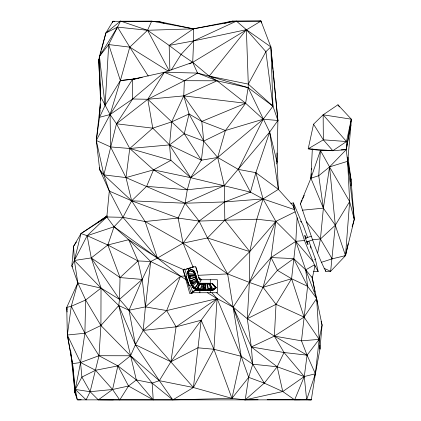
<?xml version="1.0" encoding="UTF-8"?>
<svg xmlns="http://www.w3.org/2000/svg" width="421" height="421" viewBox="0 0 421 421"><rect width="100%" height="100%" fill="white"/><g stroke="black" fill="none" stroke-linecap="round" stroke-linejoin="round"><path stroke-width="0.63" d="M350.977 185.914L350.988 179.362L347.988 157.201M100.382 103.813L96.293 140.477L103.855 174.883L109.302 191.066L106.818 216.968L87.152 235.707L91.268 257.92L101.029 288.101L100.914 325.512L99.003 355.719L90.115 391.709L86.1 399.855L75.306 389.441L72.57 363.66L67.344 335.027L66.734 307.419L77.811 282.886L74.364 260.483L73.586 246.28L81.006 233.571L106.96 215.999M76.417 242.017L73.586 246.28L71.833 265.961L77.811 282.886L85.668 300.01L84.879 333.237L80.543 362.523L81.895 377.074L90.115 391.709L98.309 399.855L172.842 399.887L231.934 398.355L245.206 399.855L248.679 377.348L252.747 364.207L251.332 346.957L247.285 318.723L249.385 282.402L249.769 251.611L256.831 219.204L263.057 198.938L255.868 172.673L269.661 132.068L277.897 120.48L270.845 46.905L260.983 21.05L232.145 21.187L193.365 28.844L147.534 30.27L117.517 27.112L105.866 33.017L99.44 56.361L98.751 60.629L100.508 99.919M290.874 203.338L293.426 202.911L294.763 209.926L293.111 205.758L278.37 189.366L277.055 162.09L277.897 120.48L273.029 70.654M204.869 283.622L204.627 290.132M277.613 121.743L277.897 120.48L272.955 106.187L248.143 87.652L209.221 76.154L197.538 73.08L184.393 80.695L183.745 95.888L171.663 121.885L169.531 144.908L170.9 160.322L153.528 169.863L146.64 186.329L131.652 200.806L122.953 217.325L114.059 226.761L107.844 244.985L120.059 277.576L119.506 299.363L118.759 305.557L136.325 379.926L153.233 399.855L152.144 383.115L130.547 355.771L100.914 325.512L85.668 300.01L71.286 306.256L66.734 307.419L67.134 311.993M326.88 150.276L320.418 150.481L310.908 178.23L300.352 203.806C308.309 226.524 314.845 249.906 325.822 271.413L330.632 271.324L345.509 255.631L354.266 219.373L346.262 149.65L346.499 141.535L351.325 119.196L337.942 104.792L323.149 114.807L313.545 124.206L308.204 148.797L320.418 150.481L332.848 150.729L346.262 149.65L350.925 125.021L351.325 119.196L323.149 114.807L323.339 139.825L332.848 150.729L346.499 141.535L323.149 114.807M185.793 279.465L180.525 276.244L157.438 258.084L122.953 217.325L109.302 191.066L99.703 169.579L99.777 167.621M276.702 164.011L277.055 162.09L269.661 132.068L248.143 87.652L217.036 80.79L197.538 73.08L192.713 62.329L193.613 40.911L193.365 28.844L157.901 21.355L112.928 21.292L105.866 33.017L101.498 49.962M119.506 21.261L151.739 21.103L193.365 28.844L236.449 21.139L246.369 29.675L248.295 84.111L248.143 87.652L245.632 103.261L225.419 130.505L217.678 157.47L224.272 185.64L224.825 220.12L249.769 251.611L227.619 273.913L198.144 275.313M312.014 276.592L322.081 325.054L319.939 349.198L315.392 373.759L311.298 399.855L77.322 399.855L75.027 392.893L70.839 353.793L70.928 351.867M312.335 148.939L310.908 178.23L323.391 208.158L335.316 225.23L345.509 255.631L344.294 256.063M102.15 174.152L99.703 169.579L96.293 140.477L99.503 117.306L100.582 96.541L99.44 56.361L117.517 27.112L120.527 21.061L147.534 30.27L169.153 45.426L181.051 54.42L192.713 62.329L209.221 76.154L217.036 80.79L245.632 103.261L263.209 119.211L277.897 120.48M308.225 399.745L311.298 399.855L306.646 399.797L304.278 376.558L284.033 352.503L274.376 336.116L276.023 304.341L291.585 278.718L295.81 241.328L297.126 217.741L293.111 205.758M148.239 76.038L129.779 47.141L117.517 27.112L108.713 44.563L105.103 105.466L99.503 117.306L110.086 114.544L132.636 98.993L164.337 72.265L192.713 62.329L260.983 21.05L261.33 22.981M99.503 117.306L100.009 110.239M100.145 108.313L100.419 104.455M321.376 262.33L332.137 258.841L345.509 255.631L349.646 201.585L347.525 159.333M211.9 292.732L217.089 298.594L241.191 356.313L248.679 377.348L231.934 398.355L193.413 387.52L143.208 330.411L129.005 310.235L119.506 299.363L101.029 288.101L77.811 282.886L71.286 306.256L67.344 335.027L80.543 362.523L75.306 389.441L75.027 392.893L76.296 395.798M311.303 173.715L310.908 178.23L318.729 175.715L329.559 166.911L346.262 149.65L351.325 119.196M311.64 169.847L311.75 168.558M352.145 226.787L354.266 219.373L350.988 179.362L347.746 161.259L350.925 125.021L350.219 123.927M324.133 268.319L330.632 271.324L335.316 225.23L329.559 166.911L320.418 150.481L318.729 175.715L323.391 208.158L320.428 238.981L317.66 252.868M99.703 169.579L103.855 174.883L125.99 177.599L153.528 169.863L190.702 177.699L250.469 192.134L263.057 198.938L275.844 221.383L295.81 241.328L305.741 269.877L307.614 286.333L301.489 340.836L307.072 355.171L315.392 373.759L306.646 399.797L294.647 399.855L282.77 391.535L264.277 383.126L248.679 377.348M312.103 279.123L314.955 266.14L314.761 265.351L318.15 271.55L313.661 271.629M321.086 321.402L322.081 325.054L319.16 339.368L315.392 373.759L314.719 375.564M204.117 283.622L203.659 287.675L204.338 290.132M294.647 399.855L304.278 376.558L307.072 355.171L274.376 336.116L247.285 318.723L233.15 307.114L217.089 298.594L201.164 320.239L193.413 387.52L172.842 399.887L152.144 383.115L136.325 379.926L117.869 365.891L99.003 355.719L84.879 333.237L71.286 306.256M193.113 267.193L183.072 243.154L178.12 218.052L185.108 203.238L187.277 189.803L190.702 177.699L201.37 160.196L203.722 141.072L201.801 121.427L183.745 95.888L147.808 99.272L132.636 98.993L116.464 123.79L103.855 174.883L131.652 200.806L145.119 221.525L157.438 258.084L183.903 269.798M99.556 57.493L98.751 60.629L100.582 96.541L110.086 114.544L116.464 123.79L129.763 148.487L125.99 177.599L131.652 200.806L178.12 218.052L199.096 221.078L256.831 219.204L275.844 221.383L295.142 211.837M203.238 289.316L203.132 290.132L202.796 289.148L203.696 283.622M203.501 287.285L203.554 286.88M203.764 285.254L203.975 283.622M72.638 266.972L71.833 265.961L74.364 260.483L81.006 233.571L87.152 235.707L107.844 244.985L137.951 260.936L150.697 261.515L157.438 258.084L183.072 243.154L207.479 237.939L249.769 251.611L275.844 221.383L271.077 257.552L263.057 287.301L247.285 318.723L276.023 304.341L304.062 317.087L319.16 339.368L319.939 349.198L319.86 345.294M208.39 290.132L208.521 289.148L207.164 283.622M205.616 283.622L205.832 290.132L205.669 286.88M77.627 284.159L77.811 282.886M152.144 383.115L159.317 380.668L170.894 361.765L176.089 326.854L166.679 310.577L145.398 306.877L129.005 310.235L118.759 305.557L101.029 288.101L74.364 260.483L87.152 235.707L114.059 226.761L157.438 258.084L128.679 239.696L114.059 226.761L106.818 216.968L81.006 233.571M347.746 161.259L329.559 166.911L323.391 208.158L302.452 210.184M188.676 273.366L189.04 270.229L194.007 271.813L194.734 273.929M188.987 272.024L188.192 271.813L187.771 273.55L188.192 271.813M202.222 289.727L202.143 290.132L202.017 289.885M202.701 287.285L202.859 286.469M203.18 284.843L203.338 284.033M188.955 268.519L188.892 268.819M345.509 255.631L348.141 243.685M350.551 181.246L350.988 179.362L350.209 178.304M142.235 77.448L132.568 79.29L110.086 114.544L96.293 140.477L110.581 146.94L129.763 148.487L169.531 144.908L184.261 133.72L189.05 113.97L183.745 95.888L217.036 80.79L184.393 80.695L164.337 72.265L132.568 79.29L120.369 80.574L105.103 105.466L99.44 56.361L108.713 44.563L129.779 47.141L168.274 71.128M75.491 390.998L75.027 392.893L72.57 363.66L67.344 335.027L84.879 333.237L100.914 325.512L118.759 305.557L135.42 344.736L159.317 380.668L172.842 399.887M202.906 283.97L202.99 283.622M100.687 53.099L101.177 51.22M202.222 283.622L200.364 289.148L201.064 290.132L202.801 283.622M188.918 271.245L188.119 271.045L187.682 272.645A7.904 0.568 71 0 0 187.713 273.297L188.619 273.397M188.382 270.308L187.74 272.645L188.361 270.566M188.45 270.05L188.876 268.493L193.897 270.635L194.434 272.334M106.818 216.968L122.953 217.325L145.119 221.525L183.072 243.154L199.096 221.078L224.703 201.927L250.469 192.134L255.868 172.673L238.302 169.395L217.678 157.47L203.722 141.072L189.05 113.97L171.663 121.885L152.77 128.163L129.763 148.487L153.528 169.863L187.277 189.803L224.272 185.64L269.661 132.068L278.37 189.366L263.057 198.938L224.825 220.12L207.479 237.939L227.619 273.913L241.191 356.313L231.934 398.355L213.926 349.256L201.164 320.239L176.089 326.854L143.208 330.411L135.42 344.736L130.547 355.771L117.869 365.891L95.541 370.264L81.895 377.074L75.306 389.441L77.322 399.855M188.192 270.782L188.866 268.519M188.513 270.05L188.813 269.008M188.887 268.751L188.961 268.493L193.955 270.635M188.119 271.045L187.65 272.645L188.103 272.713M187.866 273.971L189.04 270.229L188.324 271.456M187.982 272.245L187.855 272.645A7.904 0.568 71 0 1 187.982 272.824M187.824 272.645L187.992 272.145M211.474 288.701L211.5 287.69L209.421 283.622L209.658 284.033M207.106 289.885L206.969 289.727M199.98 289.727L199.838 290.132L199.612 289.885M201.969 284.033L202.112 283.622M202.838 288.748C203.259 287.248 205.243 287.443 205.832 288.748M99.377 63.85L98.751 60.629L99.414 58.787M209.521 289.885L200.722 290.132L200.364 289.148M188.676 276.918L189.171 275.592L189.924 275.566M187.903 274.134L189.187 270.85L194.102 272.229M74.364 260.483L91.268 257.92L107.844 244.985L128.679 239.696L150.697 261.515L145.398 306.877L143.208 330.411L166.679 310.577L180.525 276.244L184.819 276.013M199.328 289.316L199.001 290.132L197.944 289.148L198.296 288.459M201.47 284.033L201.638 283.622M98.751 60.629L99.245 59.414M315.124 372.496L315.392 373.759L304.278 376.558L282.77 391.535L245.206 399.855L264.277 383.126L252.747 364.207L233.15 307.114L249.385 282.402L275.844 221.383M201.259 283.88L201.37 283.622L201.201 283.97M301.373 201.864L302.157 200.075M302.678 198.88L304.241 195.307M195.002 275.955L195.433 275.918A4.478 0.321 71 0 1 195.16 274.945L194.834 274.192L188.597 273.576L188.061 274.802A7.904 0.568 71 0 0 188.55 276.518L189.318 278.949A7.904 0.568 71 0 0 190.045 281.07L190.192 281.47L196.249 278.649M198.57 289.727L198.391 290.132L198.096 289.885M201.106 284.033L201.291 283.622M294.368 209.59L263.057 198.938L224.703 201.927L185.108 203.238L125.99 177.599L110.581 146.94L110.086 114.544L120.369 80.574L129.779 47.141L147.534 30.27L151.739 21.103M183.072 243.154L227.619 273.913L249.385 282.402L271.077 257.552L293.669 258.61L305.741 269.877L316.65 298.505L319.16 339.368L307.072 355.171L284.033 352.503L277.181 366.775L264.277 383.126M198.417 288.911L197.828 290.132L197.391 289.827M200.775 284.033L200.97 283.622M200.58 283.97L200.754 283.622M200.601 283.88L200.733 283.622L200.496 284.033M197.57 289.727L197.36 290.132L196.018 289.148L196.465 288.459M208.521 289.148L208.011 290.132L206.737 283.622M196.27 288.459L195.818 289.148L197.186 290.132L197.617 289.316M200.396 284.033L200.612 283.622M250.469 192.134L238.302 169.395L263.209 119.211L272.955 106.187L265.904 51.678L246.369 29.675L209.221 76.154L248.295 84.111L265.904 51.678L270.845 46.905L246.369 29.675L193.613 40.911L169.153 45.426L169.889 70.212M190.26 278.202C190.939 277.276 190.897 274.787 189.65 275.313M196.723 289.032L196.228 289.927L192.792 287.375L196.312 289.927L196.802 289.032M191.239 281.002C192.029 281.123 193.855 282.959 192.497 283.686M200.391 283.622L198.159 287.675L197.312 287.675L197.628 288.748M200.128 283.97L200.322 283.622M205.385 290.132L205.964 289.148M197.723 290.132L196.565 289.148L198.033 286.733M198.244 286.385L199.917 283.622M329.559 166.911L349.646 201.585L335.316 225.23L320.428 238.981L312.345 239.749M184.393 80.695L147.808 99.272L184.261 133.72L203.722 141.072L225.419 130.505L263.209 119.211L217.678 157.47L190.702 177.699L169.531 144.908L152.77 128.163L116.464 123.79L147.808 99.272L164.337 72.265L197.538 73.08M188.597 273.576L188.061 274.802L195.16 274.945M209.037 290.132L210.547 287.675L208.779 283.622L208.953 283.97M199.817 283.622L197.312 287.675L199.917 290.132M171.336 69.949L181.051 54.42L193.613 40.911L236.449 21.139M136.325 379.926L128.526 386.025L119.732 399.95L112.581 389.483L95.541 370.264L80.543 362.523L72.57 363.66M199.365 283.97L199.586 283.622M199.238 283.97L199.465 283.622M189.171 275.592L188.55 276.518L189.408 276.444M198.38 284.059L198.696 283.48M216.552 292.732L233.15 307.114L251.332 346.957L274.376 336.116L304.062 317.087L316.65 298.505L307.614 286.333L293.669 258.61L277.418 270.361L263.057 287.301L249.385 282.402M198.175 283.949L195.202 288.19L193.007 285.938M183.324 270.74L183.167 270.182M191.171 293.211L192.508 291.495L196.802 290.016M209.263 289.885L209.09 290.132L208.984 289.727M188.892 277.602L190.481 275.397L194.981 275.313L195.512 276.713M128.679 239.696L137.951 260.936L142.224 279.423L145.398 306.877L180.525 276.244L150.697 261.515L142.224 279.423L129.005 310.235L135.42 344.736L170.894 361.765L201.164 320.239M197.481 281.97L197.986 283.554L194.939 287.617L191.934 285.885L196.354 289.001M194.291 288.338L194.028 288.159L194.291 288.338L194.791 287.685M197.786 283.786L198.286 283.133L197.902 282.065A4.478 0.321 71 0 0 197.865 281.691L197.239 282.323M194.128 286.954L193.592 287.569L192.202 286.475L192.313 286.722A7.904 0.568 71 0 0 192.702 287.375L194.049 288.338L194.56 287.685M197.628 283.786L198.138 283.133L197.786 282.065A4.478 0.321 71 0 1 197.565 281.691L197.239 282.007M210.011 290.132L210.258 289.827M197.912 283.88L198.033 283.312M197.738 283.28L198.238 282.665L197.865 281.691M314.534 259.889L315.313 258.962L308.846 241.091M194.413 287.422L193.928 287.675L194.155 287.422M197.596 282.975L197.859 282.665L197.565 281.691M200.196 281.896L199.922 282.181M209.284 290.132C213.689 285.633 209.542 288.09 208.753 288.88M210.921 288.459L211.226 289.148L210.311 290.132L210.032 289.316M197.275 282.728L197.902 282.065M192.702 287.375L193.018 287.043M197.149 282.728L197.786 282.065M197.207 282.386L197.991 281.596L197.749 281.033M197.654 283.622L212.626 283.622L216.226 287.675L214.457 288.901L215.768 287.675L212.316 283.622M211.937 290.132L212.926 289.148L209.832 283.622M192.971 286.091L192.313 286.722L193.592 287.569M210.232 290.132L210.558 289.827M120.059 277.576L142.224 279.423L119.506 299.363L91.268 257.92L120.059 277.576L137.951 260.936M211.416 289.885L211.153 290.132L210.989 289.727M196.791 279.87L196.886 280.375L191.987 283.791L190.797 283.101L190.945 283.501A7.904 0.568 71 0 0 191.634 285.217L192.792 285.801L197.375 281.596L197.181 280.844A4.478 0.321 71 0 1 196.791 279.87L196.423 280.097M212.431 290.132L212.721 289.885M197.023 281.391L197.67 280.844A4.478 0.321 71 0 0 197.391 279.87L196.723 280.323M212.926 289.148L211.763 290.132L211.221 288.911M105.866 33.017L120.527 21.061M188.976 277.865L190.797 276.397L196.039 275.918M197.181 280.844L191.634 285.217L192.792 285.801M212.221 290.132L215.768 287.675L212.337 290.132L209.932 290.132L211.226 289.148M212.642 289.885L212.326 290.132L212.131 289.727M85.668 300.01L101.029 288.101M196.817 281.017L197.644 280.375L197.391 279.87M214.11 288.806L214.336 289.148L212.626 290.132L213.031 289.827M213.242 289.669L214.078 289.059M214.915 288.443L216.226 287.675L212.794 290.132L212.373 289.316M100.566 220.804L107.113 216.01M98.309 399.855L112.581 389.483L128.526 386.025L153.233 399.855M97.535 222.783L107.018 216.031M213.126 289.001L215.347 287.675L212.031 283.622M210.81 290.132L211.163 289.885M212.679 290.132L213.126 289.827M213.347 289.669L214.231 289.059M176.089 326.854L217.089 298.594L207.5 292.732M197.228 280.076L197.66 279.886M169.153 45.426L193.365 28.844M195.87 277.292L190.076 278.449L189.318 278.949L195.87 277.292A4.478 0.321 71 0 0 196.281 278.492L190.045 281.07L190.929 280.933M212.858 290.132L214.336 289.148M314.955 266.14L304.467 240.502L295.81 241.328L271.077 257.552L277.418 270.361L291.585 278.718L307.614 286.333M212.626 290.132L214.136 289.148L213.689 288.459M300.352 203.806L300.799 204.085M191.676 283.049L190.945 283.501L191.987 283.791M346.499 141.535L323.339 139.825L308.204 148.797L332.848 150.729M215.352 288.032L215.962 287.675L213.768 285.143M196.333 279.118L196.486 279.744L192.723 282.023L190.445 282.154L193.092 283.023M314.224 264.946L305.741 269.877L312.245 277.818L314.424 289.264M170.894 361.765L197.823 347.799L213.926 349.256L241.191 356.313L252.747 364.207L277.181 366.775L304.278 376.558M196.502 278.934L196.796 278.791M196.244 278.818L196.954 278.492M109.302 191.066L131.652 200.806L185.108 203.238L224.272 185.64M189.118 63.887L192.713 62.329M189.05 113.97L201.801 121.427L245.632 103.261L183.745 95.888M156.696 21.824L157.901 21.355L164.179 23.176M80.543 362.523L99.003 355.719L130.547 355.771L159.317 380.668L193.413 387.52L213.926 349.256L217.089 298.594L166.679 310.577M184.109 269.74L183.272 270.035L191.26 293.19M197.291 289.927L192.823 291.485L192.823 292.732L217.331 292.732L217.331 279.723L199.391 279.723L195.644 266.477L183.124 270.019L189.792 293.6L192.86 292.732M192.002 292.974L192.823 292.69M186.366 269.103L190.587 267.645M191.792 267.23L193.602 266.609M305.025 238.36L311.235 236.223M189.05 280.433L190.292 280.007M306.299 242.054L312.508 239.912M191.208 293.321L192.913 292.732M195.791 277.502L196.544 277.292M224.582 23.26L232.145 21.187L260.983 21.05L259.062 21.292M195.944 277.302L196.365 277.344M169.531 144.908L201.37 160.196L217.678 157.47M136.346 78.79L132.568 79.29L132.636 98.993M135.951 78.69L120.369 80.574L108.713 44.563M137.251 78.538L138.546 78.38M189.192 278.549L190.076 278.449M145.119 221.525L178.12 218.052M319.16 339.368L301.489 340.836L274.376 336.116M78.064 399.855L81.185 399.75M195.249 275.434L195.975 275.597M341.094 149.818L346.262 149.65M190.676 275.545L195.181 275.408L195.433 275.918M195.328 275.329L196.075 275.313M299.884 399.74L267.188 399.74M244.527 399.855L258.078 399.74M199.87 283.233L210.284 283.233L210.284 279.723M197.196 290.132L197.528 290.132L194.192 287.675L195.118 288.222L194.26 287.922L194.476 288.138M154.639 21.355L157.901 21.355M100.377 399.734L113.27 399.855M194.807 274.929L195.649 274.945M146.64 186.329L187.277 189.803M194.355 274.076L195.449 274.192L195.549 274.566M194.507 274.045L194.96 274.092A4.478 0.321 71 0 1 194.923 273.724L194.544 272.655L193.739 272.455M194.381 273.992L195.26 274.092L194.965 273.118L193.813 272.876M194.47 273.655L194.923 273.724M194.144 273.587L195.039 273.724A4.478 0.321 71 0 1 195.26 274.092M75.306 389.441L90.115 391.709L112.581 389.483L117.869 365.891L128.526 386.025M284.033 352.503L251.332 346.957L277.181 366.775L282.77 391.535M232.145 21.187L233.434 21.434M193.786 272.955L194.586 273.118L194.96 274.092M187.145 278.791L187.14 279.134M193.897 272.455L194.691 272.655L195.039 273.724M129.763 148.487L170.9 160.322L190.702 177.699M193.981 271.971C195.281 272.408 194.418 271.398 194.818 272.571M193.776 271.513L194.66 271.834M201.801 121.427L225.419 130.505M193.913 287.753L197.47 290.132M196.018 289.148L197.528 290.132M197.291 290.132L195.818 289.148M192.876 287.375L193.849 288.038L192.907 287.375A7.904 0.568 71 0 0 192.871 286.885M199.344 290.132L197.944 289.148M300.457 221.33L301.52 222.083L303.357 225.761L307.688 237.718M195.028 288.138L195.455 288.443M196.318 289.059L197.175 289.669M194.281 288.506L195.307 289.264M192.734 287.375L194.049 288.338M255.868 172.673L278.37 189.366M194.497 288.49L196.312 289.927M199.896 289.885L200.222 290.132L197.828 290.132L196.565 289.148M197.538 289.827L197.928 290.132M195.76 288.953L194.87 288.18M198.691 277.26L201.533 279.723M248.295 84.111L272.955 106.187L270.845 46.905L272.913 69.37M200.207 288.985L198.159 287.675L200.143 290.132M200.591 289.827L200.87 290.132M198.928 278.092L200.37 279.723M295.81 241.328L312.94 261.399M306.572 221.846L320.428 238.981L332.137 258.841M202.796 289.148L203.58 290.132M185.108 203.238L199.096 221.078L207.479 237.939M276.023 304.341L263.057 287.301L291.585 278.718L304.062 317.087M210.689 283.622L210.916 283.97M184.261 133.72L201.37 160.196M210.568 283.622L210.789 283.97M337.942 104.792L339.347 106.976M313.545 124.206L323.339 139.825M200.928 289.827L201.117 290.132M210.232 283.622L210.442 283.97M147.534 30.27L169.337 71.023M209.542 283.622L209.758 284.033M212.752 289.727L212.963 290.132M209.4 283.622L209.574 283.97M195.954 276.323C195.265 275.602 197.517 281.486 196.875 278.865M188.398 282.738L188.161 282.217M209.184 283.622L209.379 284.033M190.434 281.917L190.034 280.954M208.863 283.622L209.048 284.033M198.002 283.586L198.112 283.654M197.249 279.423L197.049 278.955M189.445 278.481L189.639 278.949M198.465 283.217L198.817 283.975L198.738 283.612M293.426 202.911L301.52 222.083M208.516 283.622L208.684 284.033M196.175 276.844L196.302 277.171M196.749 280.475L196.502 279.797M187.95 281.675L187.74 281.096M196.833 278.392L196.565 277.628M198.428 283.959L198.254 283.475M189.929 279.707L190.06 280.086M189.892 280.57L189.629 279.807M208.042 283.622L208.185 284.033M195.897 267.367L197.623 272.308M184.651 268.998L186.987 275.687M190.381 285.417L192.508 291.495M207.932 283.622L208.048 283.97M196.602 278.013L196.823 278.702M187.545 280.528L187.303 279.755M297.126 217.741L304.467 240.502M196.375 277.044L196.165 276.323M189.503 279.418L189.255 278.544M190.376 281.049L190.481 281.412M315.313 258.962L318.15 271.55M207.348 283.622L207.458 284.033M349.646 201.585L354.266 219.373M66.734 307.419L67.181 309.303M301.11 201.622L301.231 202.259M325.549 269.972L325.628 270.382M325.743 270.998L325.822 271.413M314.666 290.537L314.908 291.811M147.808 99.272L152.77 128.163M316.65 298.505L317.487 303.688M70.723 352.488L70.839 353.793M310.587 246.143L310.73 248.106M273.208 72.58L273.34 74.543M273.429 75.848L273.603 78.464M205.506 283.622L205.648 286.469M276.981 152.944L277.055 162.09M100.582 96.541L100.593 100.103M210.284 292.732L210.284 290.522L199.87 290.522L199.87 292.732M198.396 281.817A5.205 0.374 71 0 1 197.628 281.091A5.205 0.374 71 0 1 195.397 274.629A5.205 0.374 71 0 1 195.555 273.582M191.618 284.664A5.205 0.374 71 0 1 189.639 280.502A5.205 0.374 71 0 1 188.376 275.371M188.682 275.95A5.205 0.374 71 0 1 188.819 276.239M191.255 283.144A5.205 0.374 71 0 1 191.36 283.528M189.497 285.17A5.205 0.374 71 0 1 188.513 283.791A5.205 0.374 71 0 1 186.34 277.344A5.205 0.374 71 0 1 186.729 276.96M307.277 241.575A4.947 0.358 71 0 1 307.409 243.664A4.947 0.358 71 0 1 304.841 236.128A4.947 0.358 71 0 1 306.251 238.565M189.45 285.159A4.947 0.358 71 0 1 187.566 281.202A4.947 0.358 71 0 1 186.366 276.329M200.664 279.207A4.947 0.358 71 0 0 200.875 279.723L201.064 280.233A5.205 0.374 71 0 1 200.712 279.381M199.686 282.428A5.052 0.347 -53.3 0 1 200.796 280.528M195.718 275.113A4.478 0.321 71 0 1 195.986 275.787M188.361 271.045L188.14 271.745L188.361 271.045M112.928 21.292L112.507 22.523L112.928 21.292L114.244 21.287L112.928 21.292"/></g></svg>
